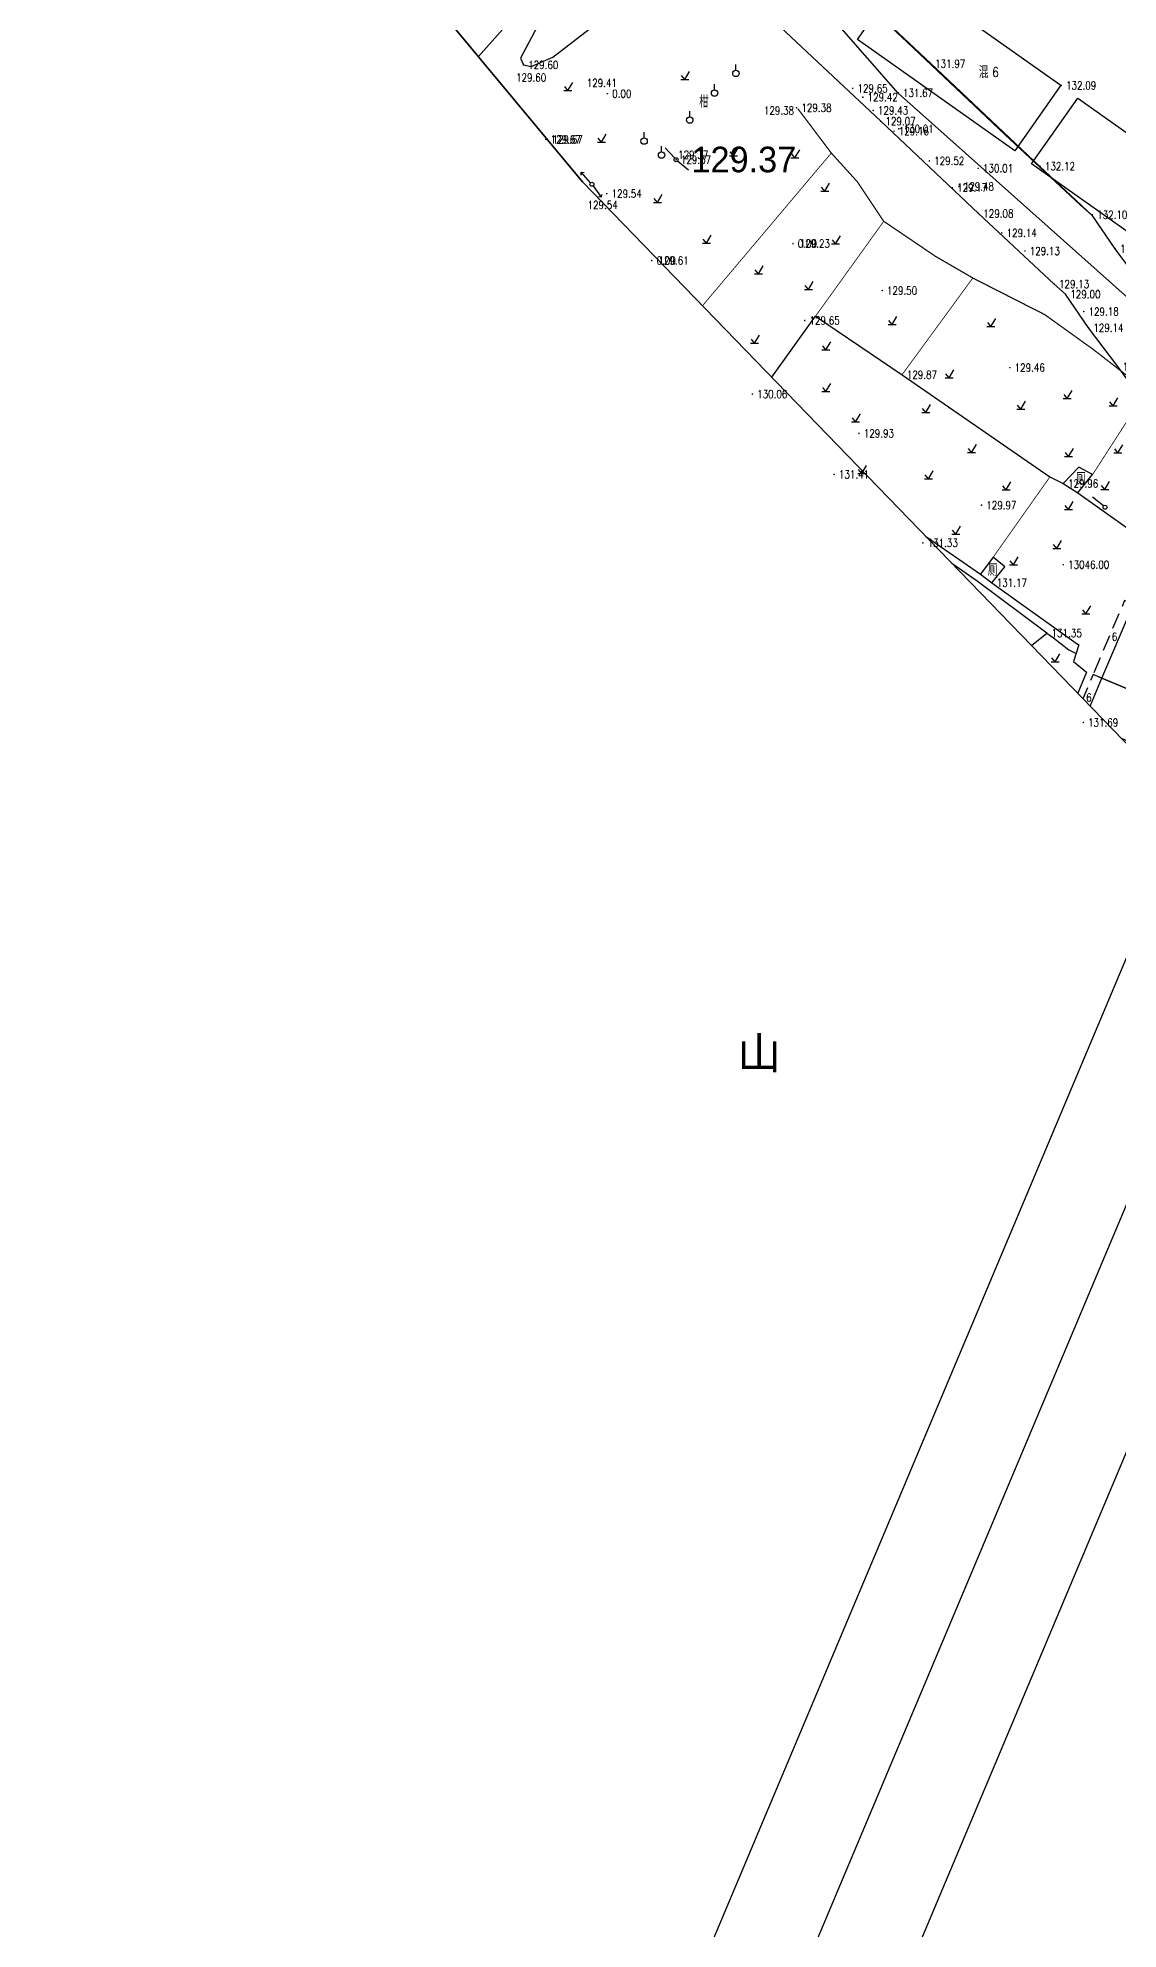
# Model space of a CAD drawing. Extents: x 529262 to 576451, y 2694391 to 2717535.
# Drawn here: x 566041.5 to 566176.5, y 2711197.2 to 2711433.5 of the extents above; entities that cross this region are included whole.
import ezdxf
from ezdxf.enums import TextEntityAlignment as Align
from ezdxf.xclip import XClip

# ---------------------------------------------------------------- set-up
doc = ezdxf.new("R2010")
doc.units = 0
doc.header["$XCLIPFRAME"] = 0
for name, pattern in [('ACAD_ISO12W100', [22, 12, -3, 0.5, -3, 0.5, -3]), ('X3', [5, 4, -1]), ('X5', [3, 2, -1])]:
    doc.linetypes.add(name, pattern=pattern)
for name, color, linetype in [('a红线图', 1, 'Continuous'), ('DLDW', 8, 'Continuous'), ('DLSS', 4, 'Continuous'), ('DMTZ', 8, 'Continuous'), ('GCD', 8, 'Continuous'), ('GXYZ', 8, 'Continuous'), ('JMD', 8, 'Continuous'), ('PP-COM', 7, 'Continuous'), ('RD-中线', 40, 'Continuous'), ('RD-红线', 7, 'Continuous'), ('RD-路名', 7, 'Continuous'), ('ZBTZ', 8, 'Continuous'), ('ZJ', 7, 'Continuous'), ('污水管径标注_W10-', 202, 'Continuous')]:
    doc.layers.add(name, color=color, linetype=linetype)
doc.layers.add('SXSS', color=5, linetype='Continuous', lineweight=0)
doc.layers.add('控制界线1', color=30, linetype='ACAD_ISO12W100', lineweight=35)
doc.styles.add('HZ', font='rs.shx', dxfattribs={"width": 0.8, "bigfont": 'hztxt.shx'})
doc.styles.add('正等线', font='')
doc.styles.add('黑体', font='simhei.ttf')
doc.styles.get('正等线').set_extended_font_data('汉仪特细等线简')
doc.linetypes.add('10421', pattern='A,2,[150,AAA.SHX,S=0.5,R=0,X=0,Y=0.5],1e-11', length=2)
doc.linetypes.add('10422', pattern='A,0.75,[150,AAA.SHX,S=0.5,R=0,X=0,Y=0.5],1.5,[177,AAA.SHX,S=1,R=0,X=0,Y=0.4],0.75', length=3)
doc.linetypes.add('1161', pattern='A,0,[149,AAA.SHX,S=0.15,R=0,X=0,Y=0],-1.6', length=1.6)
doc.linetypes.add('732', pattern='A,9,-0.5,[162,AAA.SHX,S=1,R=0,X=0,Y=0],-0.5', length=10)

# ---------------------------------------------------------------- blocks, each defined once
blk = doc.blocks.new('A$C19FD0107')
at = {"layer": 'RD-中线', "color": 8, "linetype": 'Continuous', "flags": 128}
blk.add_lwpolyline([(-4726.19, 17121.07), (-4914.58, 16673.49)], dxfattribs=at)
at = {"layer": 'RD-红线', "color": 8, "linetype": 'Continuous', "flags": 128}
for points in [[(-4748.83, 17098.23), (-4750.75, 17093.65), (-4917.77, 16696.86)], [(-4803.78, 16905.81), (-4891.51, 16697.38)]]:
    blk.add_lwpolyline(points, dxfattribs=at)
blk = doc.blocks.new('GC200')
at = {"linetype": 'Continuous', "const_width": 0.2, "flags": 128}
blk.add_lwpolyline([(-0.1, 0, 1), (0.1, 0, 1)], format="xyb", close=True, dxfattribs=at)
blk = doc.blocks.new('gc170')
at = {"color": 8, "linetype": 'Continuous'}
blk.add_circle((0, 0), 0.5, dxfattribs=at)
blk = doc.blocks.new('gc013b')
at = {"linetype": 'Continuous'}
blk.add_line((0.5, 0), (4, 0), dxfattribs=at)
at = {"linetype": 'Continuous', "flags": 128}
blk.add_lwpolyline([(3.5, 0.5), (4, 0), (3.5, -0.5)], dxfattribs=at)
blk = doc.blocks.new('gc123')
at = {"color": 8}
for p, q in [((-1, 0), (1, 0)), ((0, 0), (-0.8, 1)), ((0, 0), (1.2, 2))]:
    blk.add_line(p, q, dxfattribs=at)
blk = doc.blocks.new('gc013c')
at = {"linetype": 'Continuous'}
blk.add_line((0.5, 0), (4, 0), dxfattribs=at)
at = {"linetype": 'Continuous', "const_width": 0.15, "flags": 128}
blk.add_lwpolyline([(3.775, 0, 1), (3.925, 0, 1)], format="xyb", close=True, dxfattribs=at)
blk = doc.blocks.new('gc125')
at = {"color": 8}
blk.add_line((0, 0.8), (0, 2.2), dxfattribs=at)
blk.add_circle((0, 0), 0.8, dxfattribs=at)

msp = doc.modelspace()

# ---------------------------------------------------------------- linework, layer by layer
at = {"layer": 'a红线图', "color": 8, "linetype": 'Continuous', "lineweight": 0, "flags": 128}
msp.add_lwpolyline([(566441.676, 2711327.174), (566433.271, 2711326.085), (566420.02, 2711324.247), (566402.595, 2711321.973), (566385.592, 2711319.638), (566374.971, 2711318.432), (566350.944, 2711321.546), (566331.559, 2711326.901), (566290.284, 2711340.84), (566237.115, 2711364.456), (566231.107, 2711366.982), (566191.487, 2711389.488), (566187.32, 2711391.681), (566183.669, 2711396.907), (566179.755, 2711402.248), (566176.089, 2711407.11), (566173.217, 2711411.291), (566171.802, 2711412.566), (566162.342, 2711421.38), (566150.116, 2711432.906), (566121.749, 2711459.554)], dxfattribs=at)
msp.add_lwpolyline([(566441.676, 2711327.174), (566433.271, 2711326.085), (566420.02, 2711324.247), (566402.595, 2711321.973), (566385.592, 2711319.638), (566374.971, 2711318.432), (566350.944, 2711321.546), (566331.559, 2711326.901), (566290.284, 2711340.84), (566237.115, 2711364.456), (566231.107, 2711366.982), (566191.487, 2711389.488), (566187.32, 2711391.681), (566183.669, 2711396.907), (566179.755, 2711402.248), (566176.089, 2711407.11), (566173.217, 2711411.291), (566171.802, 2711412.566), (566162.342, 2711421.38), (566150.116, 2711432.906), (566121.749, 2711459.554)], dxfattribs=at)
at = {"layer": 'DLDW', "linetype": 'Continuous', "flags": 128}
for points in [[(566173.299, 2711378.891), (566171.576, 2711379.83), (566169.634, 2711377.77), (566171.467, 2711376.612), (566173.299, 2711378.891)], [(566162.354, 2711367.366), (566160.892, 2711368.593), (566159.304, 2711366.448), (566160.729, 2711365.382), (566162.354, 2711367.366)]]:
    msp.add_lwpolyline(points, close=True, dxfattribs=at)
at = {"layer": 'DLSS', "linetype": 'X3', "const_width": 0.15, "flags": 128}
msp.add_lwpolyline([(566136.469, 2711424.62), (566140.652, 2711419.07), (566143.93, 2711415.456), (566147.204, 2711410.544), (566153.668, 2711406.168), (566158.332, 2711403.46), (566167.341, 2711398.872), (566173.382, 2711394.535), (566178.23, 2711390.775), (566179.037, 2711389.902), (566179.636, 2711388.734), (566181.737, 2711387.031), (566184.962, 2711384.685), (566187.92, 2711379.699)], dxfattribs=at)
msp.add_lwpolyline([(566136.469, 2711424.62), (566140.652, 2711419.07), (566143.93, 2711415.456), (566147.204, 2711410.544), (566153.668, 2711406.168), (566158.332, 2711403.46), (566167.341, 2711398.872), (566173.382, 2711394.535), (566178.23, 2711390.775), (566179.037, 2711389.902), (566179.636, 2711388.734), (566181.737, 2711387.031), (566184.962, 2711384.685), (566187.92, 2711379.699)], dxfattribs=at)
at = {"layer": 'DMTZ', "linetype": '10421', "elevation": 24.551, "flags": 128}
msp.add_lwpolyline([(566201.224, 2711375.868), (566187.528, 2711384.886), (566186.338, 2711387.156), (566184.22, 2711395.184), (566149.024, 2711426.554), (566137.5, 2711439.698), (566131.366, 2711448.459), (566109.05, 2711468.046)], dxfattribs=at)
at = {"layer": 'DMTZ', "linetype": '10421', "flags": 128}
for points in [[(566133.205, 2711391.07), (566138.675, 2711398.682)], [(566138.675, 2711398.682), (566149.494, 2711391.373)], [(566149.494, 2711391.373), (566167.971, 2711378.614), (566169.634, 2711377.77)], [(566171.467, 2711376.612), (566182.977, 2711368.394)], [(566152.48, 2711371.159), (566152.652, 2711371.031), (566159.304, 2711366.448), (566160.729, 2711365.382), (566171.535, 2711357.638)]]:
    msp.add_lwpolyline(points, dxfattribs=at)
at = {"layer": 'DMTZ', "linetype": '10422', "flags": 128}
msp.add_lwpolyline([(566165.676, 2711357.528), (566167.585, 2711359.09), (566158.897, 2711365.577), (566155.727, 2711367.804)], dxfattribs=at)
at = {"layer": 'GXYZ', "linetype": '732', "flags": 128}
msp.add_lwpolyline([(566490.048, 2711309.934), (566487.953, 2711312.032), (566480.532, 2711318.315), (566472.905, 2711320.663), (566453.241, 2711319.912), (566438.382, 2711317.31), (566429.977, 2711316.221), (566416.726, 2711314.383), (566399.301, 2711312.109), (566382.298, 2711309.774), (566371.677, 2711308.568), (566347.65, 2711311.683), (566328.264, 2711317.038), (566286.99, 2711330.976), (566233.821, 2711354.592), (566227.813, 2711357.118), (566188.193, 2711379.624), (566184.026, 2711381.817), (566180.375, 2711387.043), (566176.461, 2711392.384), (566172.795, 2711397.246), (566169.923, 2711401.427), (566168.508, 2711402.702), (566159.048, 2711411.516), (566146.822, 2711423.042), (566118.455, 2711449.69), (566109.422, 2711458.344), (566097.51, 2711469.513), (566090.674, 2711475.818), (566090.949, 2711476.965), (566090.92, 2711489.02), (566092.032, 2711494.639)], dxfattribs=at)
at = {"layer": 'JMD', "linetype": 'Continuous', "flags": 128}
for points in [[(566149.676, 2711441.451), (566169.346, 2711427.535), (566163.578, 2711419.332), (566143.908, 2711433.248)], [(566171.438, 2711425.919), (566191.108, 2711412.003), (566185.34, 2711403.801), (566165.67, 2711417.717)], [(566178.399, 2711362.725), (566192.344, 2711356.869), (566188.421, 2711347.62), (566174.468, 2711353.448)]]:
    msp.add_lwpolyline(points, close=True, dxfattribs=at)
at = {"layer": 'JMD', "linetype": 'X5', "flags": 128}
for points in [[(566178.399, 2711362.725), (566177.293, 2711363.176), (566173.362, 2711353.899), (566174.468, 2711353.448)], [(566174.468, 2711353.448), (566173.362, 2711353.899), (566172.096, 2711350.896)]]:
    msp.add_lwpolyline(points, dxfattribs=at)
at = {"layer": 'JMD', "linetype": 'Continuous', "flags": 128}
msp.add_lwpolyline([(566172.999, 2711349.963), (566174.468, 2711353.448), (566188.421, 2711347.62), (566186.073, 2711342.096), (566176.913, 2711345.92)], dxfattribs=at)
at = {"layer": 'SXSS', "color": 8, "linetype": '10421', "flags": 128}
msp.add_lwpolyline([(566136.046, 2711425.112), (566136.046, 2711425.112)], dxfattribs=at)
msp.add_lwpolyline([(566136.046, 2711425.112), (566136.046, 2711425.112)], dxfattribs=at)
at = {"layer": 'ZBTZ', "linetype": '1161', "elevation": 130.154, "flags": 128}
msp.add_lwpolyline([(566096.551, 2711431.134), (566113.131, 2711449.796)], dxfattribs=at)
msp.add_lwpolyline([(566096.551, 2711431.134), (566113.131, 2711449.796)], dxfattribs=at)
at = {"layer": 'ZBTZ', "linetype": '1161', "flags": 128}
msp.add_lwpolyline([(566102.174, 2711430.077), (566103.157, 2711429.867), (566105.876, 2711431.056), (566110.397, 2711434.539), (566114.709, 2711439.358), (566112.496, 2711442.2), (566109.773, 2711441.357), (566105.658, 2711438.112), (566101.822, 2711430.917), (566102.174, 2711430.077)], close=True, dxfattribs=at)
msp.add_lwpolyline([(566102.174, 2711430.077), (566103.157, 2711429.867), (566105.876, 2711431.056), (566110.397, 2711434.539), (566114.709, 2711439.358), (566112.496, 2711442.2), (566109.773, 2711441.357), (566105.658, 2711438.112), (566101.822, 2711430.917), (566102.174, 2711430.077)], close=True, dxfattribs=at)
at = {"layer": 'ZBTZ', "linetype": 'Continuous', "const_width": 0.1, "flags": 128}
for points in [[(566140.652, 2711419.07), (566124.56, 2711400)], [(566140.652, 2711419.07), (566124.56, 2711400)], [(566138.675, 2711398.682), (566147.204, 2711410.544)], [(566138.675, 2711398.682), (566147.204, 2711410.544)], [(566158.332, 2711403.46), (566149.494, 2711391.373), (566149.494, 2711391.373), (566149.494, 2711391.373)], [(566158.332, 2711403.46), (566149.494, 2711391.373), (566149.494, 2711391.373), (566149.494, 2711391.373)], [(566179.636, 2711388.734), (566173.299, 2711378.891)], [(566160.892, 2711368.593), (566167.971, 2711378.614), (566167.971, 2711378.614)]]:
    msp.add_lwpolyline(points, dxfattribs=at)
at = {"layer": 'ZBTZ', "linetype": '1161', "flags": 128}
for points in [[(566167.585, 2711359.09), (566168.416, 2711358.51), (566170.341, 2711357.003), (566171.237, 2711356.523)], [(566171.585, 2711357.638), (566170.93, 2711355.539), (566172.535, 2711354.212), (566171.441, 2711351.572)]]:
    msp.add_lwpolyline(points, dxfattribs=at)
at = {"layer": '控制界线1', "color": 252, "linetype": 'Continuous', "flags": 128}
msp.add_lwpolyline([(566606.933, 2711087.702), (566644.711, 2711153.019), (566598.698, 2711283.071), (566496.002, 2711357.662), (566390.249, 2711365.689), (566217.966, 2711433.767), (566135.414, 2711495.399), (566100.815, 2711531.11), (566057.471, 2711541.747), (566041.502, 2711497.298), (566109.581, 2711415.474), (566178.415, 2711344.369), (566249.168, 2711298.339), (566348.438, 2711264.105), (566455.277, 2711261.066), (566502.459, 2711244.312), (566526.428, 2711223.352), (566516.162, 2711173.585), (566513.881, 2711148.132)], close=True, dxfattribs=at)
msp.add_lwpolyline([(566606.933, 2711087.702), (566644.711, 2711153.019), (566598.698, 2711283.071), (566496.002, 2711357.662), (566390.249, 2711365.689), (566217.966, 2711433.767), (566135.414, 2711495.399), (566100.815, 2711531.11), (566057.471, 2711541.747), (566041.502, 2711497.298), (566109.581, 2711415.474), (566178.415, 2711344.369), (566249.168, 2711298.339), (566348.438, 2711264.105), (566455.277, 2711261.066), (566502.459, 2711244.312), (566526.428, 2711223.352), (566516.162, 2711173.585), (566513.881, 2711148.132)], close=True, dxfattribs=at)
msp.add_lwpolyline([(566606.933, 2711087.702), (566644.711, 2711153.019), (566598.698, 2711283.071), (566496.002, 2711357.662), (566390.249, 2711365.689), (566217.966, 2711433.767), (566135.414, 2711495.399), (566100.815, 2711531.11), (566057.471, 2711541.747), (566041.502, 2711497.298), (566109.581, 2711415.474), (566178.415, 2711344.369), (566249.168, 2711298.339), (566348.438, 2711264.105), (566455.277, 2711261.066), (566502.459, 2711244.312), (566526.428, 2711223.352), (566516.162, 2711173.585), (566513.881, 2711148.132)], close=True, dxfattribs=at)
at = {"layer": '污水管径标注_W10-'}
msp.add_lwpolyline([(566137.579, 2711444.817), (566153.073, 2711430.241), (566166.713, 2711417.409), (566173.217, 2711411.291), (566176.089, 2711407.11), (566179.666, 2711402.295)], dxfattribs=at)

# ---------------------------------------------------------------- block references
at = {"layer": 'GCD', "linetype": 'Continuous'}
ref = msp.add_blockref('GC200', (566102.174, 2711430.077, 129.597), dxfattribs=dict(at, xscale=0.5, yscale=0.5))
ref.add_attrib('height', '129.60', dxfattribs={"linetype": 'Continuous', "height": 1, "style": 'HZ', "width": 0.8}).set_placement((566102.774, 2711430.077, 129.597), align=Align.MIDDLE_LEFT)
ref = msp.add_blockref('GC200', (566153.023, 2711430.227, 131.973), dxfattribs=dict(at, xscale=0.5, yscale=0.5, zscale=0.5))
ref.add_attrib('height', '131.97', dxfattribs={"linetype": 'Continuous', "height": 1, "style": 'HZ', "width": 0.8}).set_placement((566153.623, 2711430.227, 131.973), align=Align.MIDDLE_LEFT)
at = {"layer": 'GCD', "linetype": 'Continuous', "xscale": 0.5, "yscale": 0.5}
for p in [(566102.174, 2711430.077, 129.597), (566112.675, 2711426.487), (566136.317, 2711424.728, 129.381), (566121.256, 2711418.237, 129.373), (566135.869, 2711407.76)]:
    msp.add_blockref('GC200', p, dxfattribs=at)
at = {"layer": 'GCD', "linetype": 'Continuous'}
ref = msp.add_blockref('GC200', (566112.675, 2711426.487), dxfattribs=dict(at, xscale=0.5, yscale=0.5))
ref.add_attrib('height', '0.00', dxfattribs={"linetype": 'Continuous', "height": 1, "style": 'HZ', "width": 0.8}).set_placement((566113.275, 2711426.487), align=Align.MIDDLE_LEFT)
ref = msp.add_blockref('GC200', (566143.326, 2711427.151, 129.647), dxfattribs=dict(at, xscale=0.5, yscale=0.5, zscale=0.5))
ref.add_attrib('height', '129.65', dxfattribs={"linetype": 'Continuous', "height": 1, "style": 'HZ', "width": 0.8}).set_placement((566143.926, 2711427.151, 129.647), align=Align.MIDDLE_LEFT)
ref = msp.add_blockref('GC200', (566144.59, 2711426.052, 129.424), dxfattribs=dict(at, xscale=0.5, yscale=0.5, zscale=0.5))
ref.add_attrib('height', '129.42', dxfattribs={"linetype": 'Continuous', "height": 1, "style": 'HZ', "width": 0.8}).set_placement((566145.19, 2711426.052, 129.424), align=Align.MIDDLE_LEFT)
ref = msp.add_blockref('GC200', (566149.005, 2711426.592, 131.669), dxfattribs=dict(at, xscale=0.5, yscale=0.5, zscale=0.5))
ref.add_attrib('height', '131.67', dxfattribs={"linetype": 'Continuous', "height": 1, "style": 'HZ', "width": 0.8}).set_placement((566149.605, 2711426.592, 131.669), align=Align.MIDDLE_LEFT)
ref = msp.add_blockref('GC200', (566169.384, 2711427.517, 132.085), dxfattribs=dict(at, xscale=0.5, yscale=0.5, zscale=0.5))
ref.add_attrib('height', '132.09', dxfattribs={"linetype": 'Continuous', "height": 1, "style": 'HZ', "width": 0.8}).set_placement((566169.984, 2711427.517, 132.085), align=Align.MIDDLE_LEFT)
ref = msp.add_blockref('GC200', (566136.317, 2711424.728, 129.381), dxfattribs=dict(at, xscale=0.5, yscale=0.5))
ref.add_attrib('height', '129.38', dxfattribs={"linetype": 'Continuous', "height": 1, "style": 'HZ', "width": 0.8}).set_placement((566136.917, 2711424.728, 129.381), align=Align.MIDDLE_LEFT)
ref = msp.add_blockref('GC200', (566145.881, 2711424.401, 129.433), dxfattribs=dict(at, xscale=0.5, yscale=0.5, zscale=0.5))
ref.add_attrib('height', '129.43', dxfattribs={"linetype": 'Continuous', "height": 1, "style": 'HZ', "width": 0.8}).set_placement((566146.481, 2711424.401, 129.433), align=Align.MIDDLE_LEFT)
at = {"layer": 'GCD', "color": 3, "linetype": 'Continuous'}
ref = msp.add_blockref('GC200', (566146.819, 2711423.038, 129.066), dxfattribs=dict(at, xscale=0.5, yscale=0.5, zscale=0.5))
ref.add_attrib('height', '129.07', dxfattribs={"linetype": 'Continuous', "height": 1, "style": 'HZ', "width": 0.8}).set_placement((566147.419, 2711423.038, 129.066), align=Align.MIDDLE_LEFT)
at = {"layer": 'GCD', "linetype": 'Continuous'}
ref = msp.add_blockref('GC200', (566104.978, 2711420.776, 129.674), dxfattribs=dict(at, xscale=0.5, yscale=0.5, zscale=0.5))
ref.add_attrib('height', '129.67', dxfattribs={"linetype": 'Continuous', "height": 1, "style": 'HZ', "width": 0.8}).set_placement((566105.578, 2711420.776, 129.674), align=Align.MIDDLE_LEFT)
ref = msp.add_blockref('GC200', (566148.489, 2711421.807, 129.155), dxfattribs=dict(at, xscale=0.5, yscale=0.5, zscale=0.5))
ref.add_attrib('height', '129.16', dxfattribs={"linetype": 'Continuous', "height": 1, "style": 'HZ', "width": 0.8}).set_placement((566149.089, 2711421.807, 129.155), align=Align.MIDDLE_LEFT)
ref = msp.add_blockref('GC200', (566149.086, 2711422.092, 130.012), dxfattribs=dict(at, xscale=0.5, yscale=0.5, zscale=0.5))
ref.add_attrib('height', '130.01', dxfattribs={"linetype": 'Continuous', "height": 1, "style": 'HZ', "width": 0.8}).set_placement((566149.686, 2711422.092, 130.012), align=Align.MIDDLE_LEFT)
ref = msp.add_blockref('GC200', (566121.256, 2711418.237, 129.373), dxfattribs=dict(at, xscale=0.5, yscale=0.5))
ref.add_attrib('height', '129.37', dxfattribs={"linetype": 'Continuous', "height": 1, "style": 'HZ', "width": 0.8}).set_placement((566121.856, 2711418.237, 129.373), align=Align.MIDDLE_LEFT)
ref = msp.add_blockref('GC200', (566152.901, 2711418.089, 129.519), dxfattribs=dict(at, xscale=0.5, yscale=0.5, zscale=0.5))
ref.add_attrib('height', '129.52', dxfattribs={"linetype": 'Continuous', "height": 1, "style": 'HZ', "width": 0.8}).set_placement((566153.501, 2711418.089, 129.519), align=Align.MIDDLE_LEFT)
ref = msp.add_blockref('GC200', (566159.003, 2711417.162, 130.012), dxfattribs=dict(at, xscale=0.5, yscale=0.5, zscale=0.5))
ref.add_attrib('height', '130.01', dxfattribs={"linetype": 'Continuous', "height": 1, "style": 'HZ', "width": 0.8}).set_placement((566159.603, 2711417.162, 130.012), align=Align.MIDDLE_LEFT)
ref = msp.add_blockref('GC200', (566166.736, 2711417.423, 132.121), dxfattribs=dict(at, xscale=0.5, yscale=0.5, zscale=0.5))
ref.add_attrib('height', '132.12', dxfattribs={"linetype": 'Continuous', "height": 1, "style": 'HZ', "width": 0.8}).set_placement((566167.336, 2711417.423, 132.121), align=Align.MIDDLE_LEFT)
ref = msp.add_blockref('GC200', (566112.599, 2711414, 129.54), dxfattribs=dict(at, xscale=0.5, yscale=0.5, zscale=0.5))
ref.add_attrib('height', '129.54', dxfattribs={"linetype": 'Continuous', "height": 1, "style": 'HZ', "width": 0.8}).set_placement((566113.199, 2711414, 129.54), align=Align.MIDDLE_LEFT)
at = {"layer": 'GCD', "linetype": 'Continuous', "xscale": 0.5, "yscale": 0.5, "zscale": 0.5}
msp.add_blockref('GC200', (566112.599, 2711414, 129.54), dxfattribs=at)
at = {"layer": 'GCD', "linetype": 'Continuous'}
ref = msp.add_blockref('GC200', (566155.771, 2711414.748, 129.17), dxfattribs=dict(at, xscale=0.5, yscale=0.5, zscale=0.5))
ref.add_attrib('height', '129.17', dxfattribs={"linetype": 'Continuous', "height": 1, "style": 'HZ', "width": 0.8}).set_placement((566156.371, 2711414.748, 129.17), align=Align.MIDDLE_LEFT)
ref = msp.add_blockref('GC200', (566156.609, 2711414.896, 129.478), dxfattribs=dict(at, xscale=0.5, yscale=0.5, zscale=0.5))
ref.add_attrib('height', '129.48', dxfattribs={"linetype": 'Continuous', "height": 1, "style": 'HZ', "width": 0.8}).set_placement((566157.209, 2711414.896, 129.478), align=Align.MIDDLE_LEFT)
at = {"layer": 'GCD', "color": 3, "linetype": 'Continuous'}
ref = msp.add_blockref('GC200', (566159.045, 2711411.512, 129.075), dxfattribs=dict(at, xscale=0.5, yscale=0.5, zscale=0.5))
ref.add_attrib('height', '129.08', dxfattribs={"linetype": 'Continuous', "height": 1, "style": 'HZ', "width": 0.8}).set_placement((566159.645, 2711411.512, 129.075), align=Align.MIDDLE_LEFT)
at = {"layer": 'GCD', "linetype": 'Continuous'}
ref = msp.add_blockref('GC200', (566173.276, 2711411.365, 132.1), dxfattribs=dict(at, xscale=0.5, yscale=0.5, zscale=0.5))
ref.add_attrib('height', '132.10', dxfattribs={"linetype": 'Continuous', "height": 1, "style": 'HZ', "width": 0.8}).set_placement((566173.876, 2711411.365, 132.1), align=Align.MIDDLE_LEFT)
ref = msp.add_blockref('GC200', (566161.957, 2711409.087, 129.142), dxfattribs=dict(at, xscale=0.5, yscale=0.5, zscale=0.5))
ref.add_attrib('height', '129.14', dxfattribs={"linetype": 'Continuous', "height": 1, "style": 'HZ', "width": 0.8}).set_placement((566162.557, 2711409.087, 129.142), align=Align.MIDDLE_LEFT)
ref = msp.add_blockref('GC200', (566135.869, 2711407.76), dxfattribs=dict(at, xscale=0.5, yscale=0.5))
ref.add_attrib('height', '0.00', dxfattribs={"linetype": 'Continuous', "height": 1, "style": 'HZ', "width": 0.8}).set_placement((566136.469, 2711407.76), align=Align.MIDDLE_LEFT)
ref = msp.add_blockref('GC200', (566164.85, 2711406.831, 129.131), dxfattribs=dict(at, xscale=0.5, yscale=0.5, zscale=0.5))
ref.add_attrib('height', '129.13', dxfattribs={"linetype": 'Continuous', "height": 1, "style": 'HZ', "width": 0.8}).set_placement((566165.45, 2711406.831, 129.131), align=Align.MIDDLE_LEFT)
ref = msp.add_blockref('GC200', (566176.133, 2711407.105, 132.06), dxfattribs=dict(at, xscale=0.5, yscale=0.5, zscale=0.5))
ref.add_attrib('height', '132.06', dxfattribs={"linetype": 'Continuous', "height": 1, "style": 'HZ', "width": 0.8}).set_placement((566176.733, 2711407.105, 132.06), align=Align.MIDDLE_LEFT)
ref = msp.add_blockref('GC200', (566118.219, 2711405.638), dxfattribs=dict(at, xscale=0.5, yscale=0.5))
ref.add_attrib('height', '0.00', dxfattribs={"linetype": 'Continuous', "height": 1, "style": 'HZ', "width": 0.8}).set_placement((566118.819, 2711405.638), align=Align.MIDDLE_LEFT)
ref = msp.add_blockref('GC200', (566147.006, 2711401.889, 129.496), dxfattribs=dict(at, xscale=0.5, yscale=0.5))
ref.add_attrib('height', '129.50', dxfattribs={"linetype": 'Continuous', "height": 1, "style": 'HZ', "width": 0.8}).set_placement((566147.606, 2711401.889, 129.496), align=Align.MIDDLE_LEFT)
at = {"layer": 'GCD', "color": 3, "linetype": 'Continuous'}
ref = msp.add_blockref('GC200', (566168.505, 2711402.698, 129.128), dxfattribs=dict(at, xscale=0.5, yscale=0.5, zscale=0.5))
ref.add_attrib('height', '129.13', dxfattribs={"linetype": 'Continuous', "height": 1, "style": 'HZ', "width": 0.8}).set_placement((566169.105, 2711402.698, 129.128), align=Align.MIDDLE_LEFT)
ref = msp.add_blockref('GC200', (566169.92, 2711401.423, 129), dxfattribs=dict(at, xscale=0.5, yscale=0.5, zscale=0.5))
ref.add_attrib('height', '129.00', dxfattribs={"linetype": 'Continuous', "height": 1, "style": 'HZ', "width": 0.8}).set_placement((566170.52, 2711401.423, 129), align=Align.MIDDLE_LEFT)
at = {"layer": 'GCD', "linetype": 'Continuous'}
ref = msp.add_blockref('GC200', (566137.335, 2711398.151, 129.649), dxfattribs=dict(at, xscale=0.5, yscale=0.5))
ref.add_attrib('height', '129.65', dxfattribs={"linetype": 'Continuous', "height": 1, "style": 'HZ', "width": 0.8}).set_placement((566137.935, 2711398.151, 129.649), align=Align.MIDDLE_LEFT)
ref = msp.add_blockref('GC200', (566172.199, 2711399.259, 129.183), dxfattribs=dict(at, xscale=0.5, yscale=0.5, zscale=0.5))
ref.add_attrib('height', '129.18', dxfattribs={"linetype": 'Continuous', "height": 1, "style": 'HZ', "width": 0.8}).set_placement((566172.799, 2711399.259, 129.183), align=Align.MIDDLE_LEFT)
at = {"layer": 'GCD', "color": 3, "linetype": 'Continuous'}
ref = msp.add_blockref('GC200', (566172.792, 2711397.242, 129.139), dxfattribs=dict(at, xscale=0.5, yscale=0.5, zscale=0.5))
ref.add_attrib('height', '129.14', dxfattribs={"linetype": 'Continuous', "height": 1, "style": 'HZ', "width": 0.8}).set_placement((566173.392, 2711397.242, 129.139), align=Align.MIDDLE_LEFT)
at = {"layer": 'GCD', "linetype": 'Continuous'}
ref = msp.add_blockref('GC200', (566162.959, 2711392.26, 129.46), dxfattribs=dict(at, xscale=0.5, yscale=0.5))
ref.add_attrib('height', '129.46', dxfattribs={"linetype": 'Continuous', "height": 1, "style": 'HZ', "width": 0.8}).set_placement((566163.559, 2711392.26, 129.46), align=Align.MIDDLE_LEFT)
at = {"layer": 'GCD', "color": 3, "linetype": 'Continuous'}
ref = msp.add_blockref('GC200', (566176.458, 2711392.38, 129.11), dxfattribs=dict(at, xscale=0.5, yscale=0.5, zscale=0.5))
ref.add_attrib('height', '129.11', dxfattribs={"linetype": 'Continuous', "height": 1, "style": 'HZ', "width": 0.8}).set_placement((566177.058, 2711392.38, 129.11), align=Align.MIDDLE_LEFT)
at = {"layer": 'GCD', "linetype": 'Continuous'}
ref = msp.add_blockref('GC200', (566149.494, 2711391.373, 129.869), dxfattribs=dict(at, xscale=0.5, yscale=0.5))
ref.add_attrib('height', '129.87', dxfattribs={"linetype": 'Continuous', "height": 1, "style": 'HZ', "width": 0.8}).set_placement((566150.094, 2711391.373, 129.869), align=Align.MIDDLE_LEFT)
ref = msp.add_blockref('GC200', (566130.792, 2711388.96, 130.059), dxfattribs=dict(at, xscale=0.5, yscale=0.5))
ref.add_attrib('height', '130.06', dxfattribs={"linetype": 'Continuous', "height": 1, "style": 'HZ', "width": 0.8}).set_placement((566131.392, 2711388.96, 130.059), align=Align.MIDDLE_LEFT)
ref = msp.add_blockref('GC200', (566144.12, 2711384.043, 129.93), dxfattribs=dict(at, xscale=0.5, yscale=0.5, zscale=0.5))
ref.add_attrib('height', '129.93', dxfattribs={"linetype": 'Continuous', "height": 1, "style": 'HZ', "width": 0.8}).set_placement((566144.72, 2711384.043, 129.93), align=Align.MIDDLE_LEFT)
ref = msp.add_blockref('GC200', (566141.004, 2711378.914, 131.407), dxfattribs=dict(at, xscale=0.5, yscale=0.5))
ref.add_attrib('height', '131.41', dxfattribs={"linetype": 'Continuous', "height": 1, "style": 'HZ', "width": 0.8}).set_placement((566141.604, 2711378.914, 131.407), align=Align.MIDDLE_LEFT)
ref = msp.add_blockref('GC200', (566169.634, 2711377.77, 129.955), dxfattribs=dict(at, xscale=0.5, yscale=0.5))
ref.add_attrib('height', '129.96', dxfattribs={"linetype": 'Continuous', "height": 1, "style": 'HZ', "width": 0.8}).set_placement((566170.234, 2711377.77, 129.955), align=Align.MIDDLE_LEFT)
ref = msp.add_blockref('GC200', (566159.42, 2711375.073, 129.97), dxfattribs=dict(at, xscale=0.5, yscale=0.5, zscale=0.5))
ref.add_attrib('height', '129.97', dxfattribs={"linetype": 'Continuous', "height": 1, "style": 'HZ', "width": 0.8}).set_placement((566160.02, 2711375.073, 129.97), align=Align.MIDDLE_LEFT)
ref = msp.add_blockref('GC200', (566152.093, 2711370.359, 131.334), dxfattribs=dict(at, xscale=0.5, yscale=0.5))
ref.add_attrib('height', '131.33', dxfattribs={"linetype": 'Continuous', "height": 1, "style": 'HZ', "width": 0.8}).set_placement((566152.693, 2711370.359, 131.334), align=Align.MIDDLE_LEFT)
ref = msp.add_blockref('GC200', (566169.644, 2711367.64, 13046), dxfattribs=dict(at, xscale=0.5, yscale=0.5))
ref.add_attrib('height', '13046.00', dxfattribs={"linetype": 'Continuous', "height": 1, "style": 'HZ', "width": 0.8}).set_placement((566170.244, 2711367.64, 13046), align=Align.MIDDLE_LEFT)
ref = msp.add_blockref('GC200', (566160.729, 2711365.382, 131.167), dxfattribs=dict(at, xscale=0.5, yscale=0.5))
ref.add_attrib('height', '131.17', dxfattribs={"linetype": 'Continuous', "height": 1, "style": 'HZ', "width": 0.8}).set_placement((566161.329, 2711365.382, 131.167), align=Align.MIDDLE_LEFT)
ref = msp.add_blockref('GC200', (566167.585, 2711359.09, 131.346), dxfattribs=dict(at, xscale=0.5, yscale=0.5))
ref.add_attrib('height', '131.35', dxfattribs={"linetype": 'Continuous', "height": 1, "style": 'HZ', "width": 0.8}).set_placement((566168.185, 2711359.09, 131.346), align=Align.MIDDLE_LEFT)
ref = msp.add_blockref('GC200', (566172.136, 2711347.914, 131.687), dxfattribs=dict(at, xscale=0.5, yscale=0.5))
ref.add_attrib('height', '131.69', dxfattribs={"linetype": 'Continuous', "height": 1, "style": 'HZ', "width": 0.8}).set_placement((566172.736, 2711347.914, 131.687), align=Align.MIDDLE_LEFT)
at = {"layer": 'GXYZ', "linetype": 'Continuous'}
for name, p, xscale, yscale, zscale, rotation in [('gc013c', (566121.256, 2711418.237, 129.373), 0.5000000001135381, 0.5000000001135381, 0.5000000001135381, 132.7194276451915), ('gc013c', (566121.256, 2711418.237, 129.373), 0.5000000001135381, 0.5000000001135381, 0.5000000001135381, 132.7194276451915), ('gc013b', (566110.731, 2711415.167, 129.608), 0.499999999962593, 0.499999999962593, 0.499999999962593, 131.2123726563082), ('gc013b', (566110.731, 2711415.167, 129.608), 0.499999999962593, 0.499999999962593, 0.499999999962593, 131.2123726563082), ('gc013c', (566121.256, 2711418.237, 129.373), 0.4999999999838134, 0.4999999999838134, 0.4999999999838134, 320.9933277790972), ('gc013c', (566121.256, 2711418.237, 129.373), 0.4999999999838134, 0.4999999999838134, 0.4999999999838134, 320.9933277790972), ('gc013b', (566110.731, 2711415.167), 0.5000000000959361, 0.5000000000959361, 0.5000000000959361, 305.7401778590527), ('gc013b', (566110.731, 2711415.167), 0.5000000000959361, 0.5000000000959361, 0.5000000000959361, 305.7401778590527), ('gc013c', (566174.86, 2711374.819), 0.4999999999838134, 0.4999999999838134, 0.4999999999838134, 140.9933277790971)]:
    msp.add_blockref(name, p, dxfattribs=dict(at, xscale=xscale, yscale=yscale, zscale=zscale, rotation=rotation))
at = {"layer": 'GXYZ', "linetype": 'Continuous', "xscale": 0.5, "yscale": 0.5, "zscale": 0.5}
for p in [(566121.256, 2711418.237, 129.373), (566121.256, 2711418.237, 129.373), (566121.256, 2711418.237, 129.373), (566121.256, 2711418.237, 129.373), (566110.731, 2711415.167, 129.608), (566110.731, 2711415.167, 129.608), (566174.86, 2711374.819)]:
    msp.add_blockref('gc170', p, dxfattribs=at)
at = {"layer": 'PP-COM'}
ref = msp.add_blockref('A$C19FD0107', (570997.993, 2694390.603), dxfattribs=at)
XClip(ref).set_block_clipping_path([(-9366.4383134884, 14428.6043910822), (-3328.4480743363, 17452.7484863754)])
at = {"layer": 'ZBTZ', "linetype": 'Continuous', "xscale": 0.5, "yscale": 0.5, "zscale": 0.5}
for name, p in [('gc123', (566122.349, 2711428.272)), ('gc123', (566122.349, 2711428.272)), ('gc125', (566128.729, 2711429.021)), ('gc125', (566128.729, 2711429.021)), ('gc123', (566107.736, 2711426.879)), ('gc123', (566107.736, 2711426.879)), ('gc125', (566126.061, 2711426.566)), ('gc125', (566126.061, 2711426.566)), ('gc125', (566122.967, 2711423.192)), ('gc125', (566122.967, 2711423.192)), ('gc123', (566111.925, 2711420.428)), ('gc123', (566111.925, 2711420.428)), ('gc125', (566117.258, 2711420.566)), ('gc125', (566117.258, 2711420.566)), ('gc125', (566119.442, 2711418.82)), ('gc125', (566119.442, 2711418.82)), ('gc123', (566128.43, 2711418.726)), ('gc123', (566128.43, 2711418.726)), ('gc123', (566136.115, 2711418.463)), ('gc123', (566136.115, 2711418.463)), ('gc123', (566139.827, 2711414.311)), ('gc123', (566139.827, 2711414.311)), ('gc123', (566118.935, 2711412.885)), ('gc123', (566118.935, 2711412.885)), ('gc123', (566125.038, 2711407.819)), ('gc123', (566125.038, 2711407.819)), ('gc123', (566141.192, 2711407.731)), ('gc123', (566141.192, 2711407.731)), ('gc123', (566131.537, 2711403.991)), ('gc123', (566131.537, 2711403.991)), ('gc123', (566160.594, 2711397.391)), ('gc123', (566131.064, 2711395.301)), ('gc123', (566139.976, 2711394.491)), ('gc123', (566155.378, 2711390.997)), ('gc123', (566164.334, 2711387.062)), ('gc123', (566175.864, 2711387.483)), ('gc123', (566143.685, 2711385.479)), ('gc123', (566152.446, 2711386.641)), ('gc123', (566158.188, 2711381.638)), ('gc123', (566170.308, 2711381.154)), ('gc123', (566144.47, 2711379.029)), ('gc123', (566152.794, 2711378.364)), ('gc123', (566162.503, 2711376.99)), ('gc123', (566174.82, 2711377.029)), ('gc123', (566170.277, 2711374.549)), ('gc123', (566156.2, 2711371.464)), ('gc123', (566163.407, 2711367.607)), ('gc123', (566172.462, 2711361.498)), ('gc123', (566168.607, 2711355.506))]:
    msp.add_blockref(name, p, dxfattribs=at)
at = {"layer": 'ZBTZ', "linetype": 'Continuous', "xscale": 0.5, "yscale": 0.5}
for p in [(566137.788, 2711402.006), (566137.788, 2711402.006), (566148.241, 2711397.641), (566139.978, 2711389.294), (566170.14, 2711388.388), (566176.467, 2711381.612), (566168.817, 2711369.644)]:
    msp.add_blockref('gc123', p, dxfattribs=at)

# ---------------------------------------------------------------- texts
at = {"layer": 'DLDW', "linetype": 'Continuous', "style": 'HZ', "width": 0.8}
for p in [(566171.799, 2711378.434), (566160.805, 2711367.032)]:
    msp.add_text('厕', height=1.5, dxfattribs=at).set_placement(p, align=Align.MIDDLE)
at = {"layer": 'GCD', "linetype": 'Continuous', "style": 'HZ', "width": 0.8}
for s, p in [('129.60', (566103.143, 2711428.501)), ('129.41', (566111.976, 2711427.829, -129.414)), ('129.38', (566134.114, 2711424.376)), ('129.67', (566107.703, 2711420.776)), ('129.37', (566123.397, 2711418.849)), ('129.54', (566112.081, 2711412.582)), ('129.23', (566138.594, 2711407.76, -129.234)), ('129.61', (566120.944, 2711405.638, -129.608))]:
    msp.add_text(s, height=1, dxfattribs=at).set_placement(p, align=Align.MIDDLE)
at = {"layer": 'GCD', "color": 7, "linetype": 'Continuous', "style": '正等线'}
msp.add_text('129.37', height=3.2, dxfattribs=at).set_placement((566123.181, 2711418.267), align=Align.MIDDLE_LEFT)
at = {"layer": 'JMD', "linetype": 'Continuous', "style": 'HZ', "width": 0.8}
for s, height, p in [('混', 1.5, (566159.685, 2711429.26)), ('6', 1.2, (566161.184, 2711429.183))]:
    msp.add_text(s, height=height, dxfattribs=at).set_placement(p, align=Align.MIDDLE)
at = {"layer": 'RD-路名', "color": 7, "linetype": 'Continuous', "style": '黑体'}
msp.add_text('山', height=4, dxfattribs=at).set_placement((566131.643, 2711306.677), align=Align.MIDDLE)
at = {"layer": 'ZJ', "color": 8, "linetype": 'Continuous', "style": 'HZ', "width": 0.8}
msp.add_text('柑', height=1.5, dxfattribs=at).set_placement((566124.746, 2711425.562), align=Align.MIDDLE)
msp.add_text('柑', height=1.5, dxfattribs=at).set_placement((566124.746, 2711425.562), align=Align.MIDDLE)
at = {"layer": 'ZJ', "color": 8, "linetype": 'X5', "style": 'HZ', "width": 0.8}
for p in [(566176.052, 2711358.637), (566172.835, 2711351.038)]:
    msp.add_text('6', height=1, dxfattribs=at).set_placement(p, align=Align.MIDDLE)

doc.saveas('drawing.dxf')
